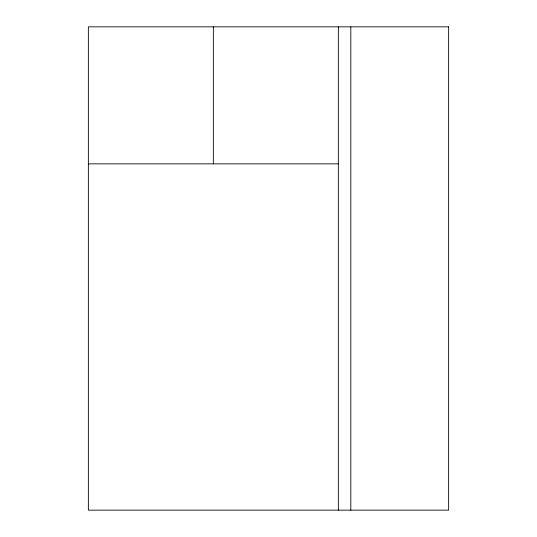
<?xml version="1.0" encoding="UTF-8"?>
<svg xmlns="http://www.w3.org/2000/svg" width="537" height="537" viewBox="0 0 537 537"><rect width="100%" height="100%" fill="white"/><g stroke="black" fill="none" stroke-linecap="round" stroke-linejoin="round"><path stroke-width="0.81" d="M88.363 163.852L338.344 163.852M350.815 26.85L350.815 510.15M338.344 26.85L338.344 510.15M213.35 26.85L213.35 163.852M448.637 26.85L88.363 26.85L88.363 510.15L448.637 510.15L448.637 26.85"/></g></svg>
